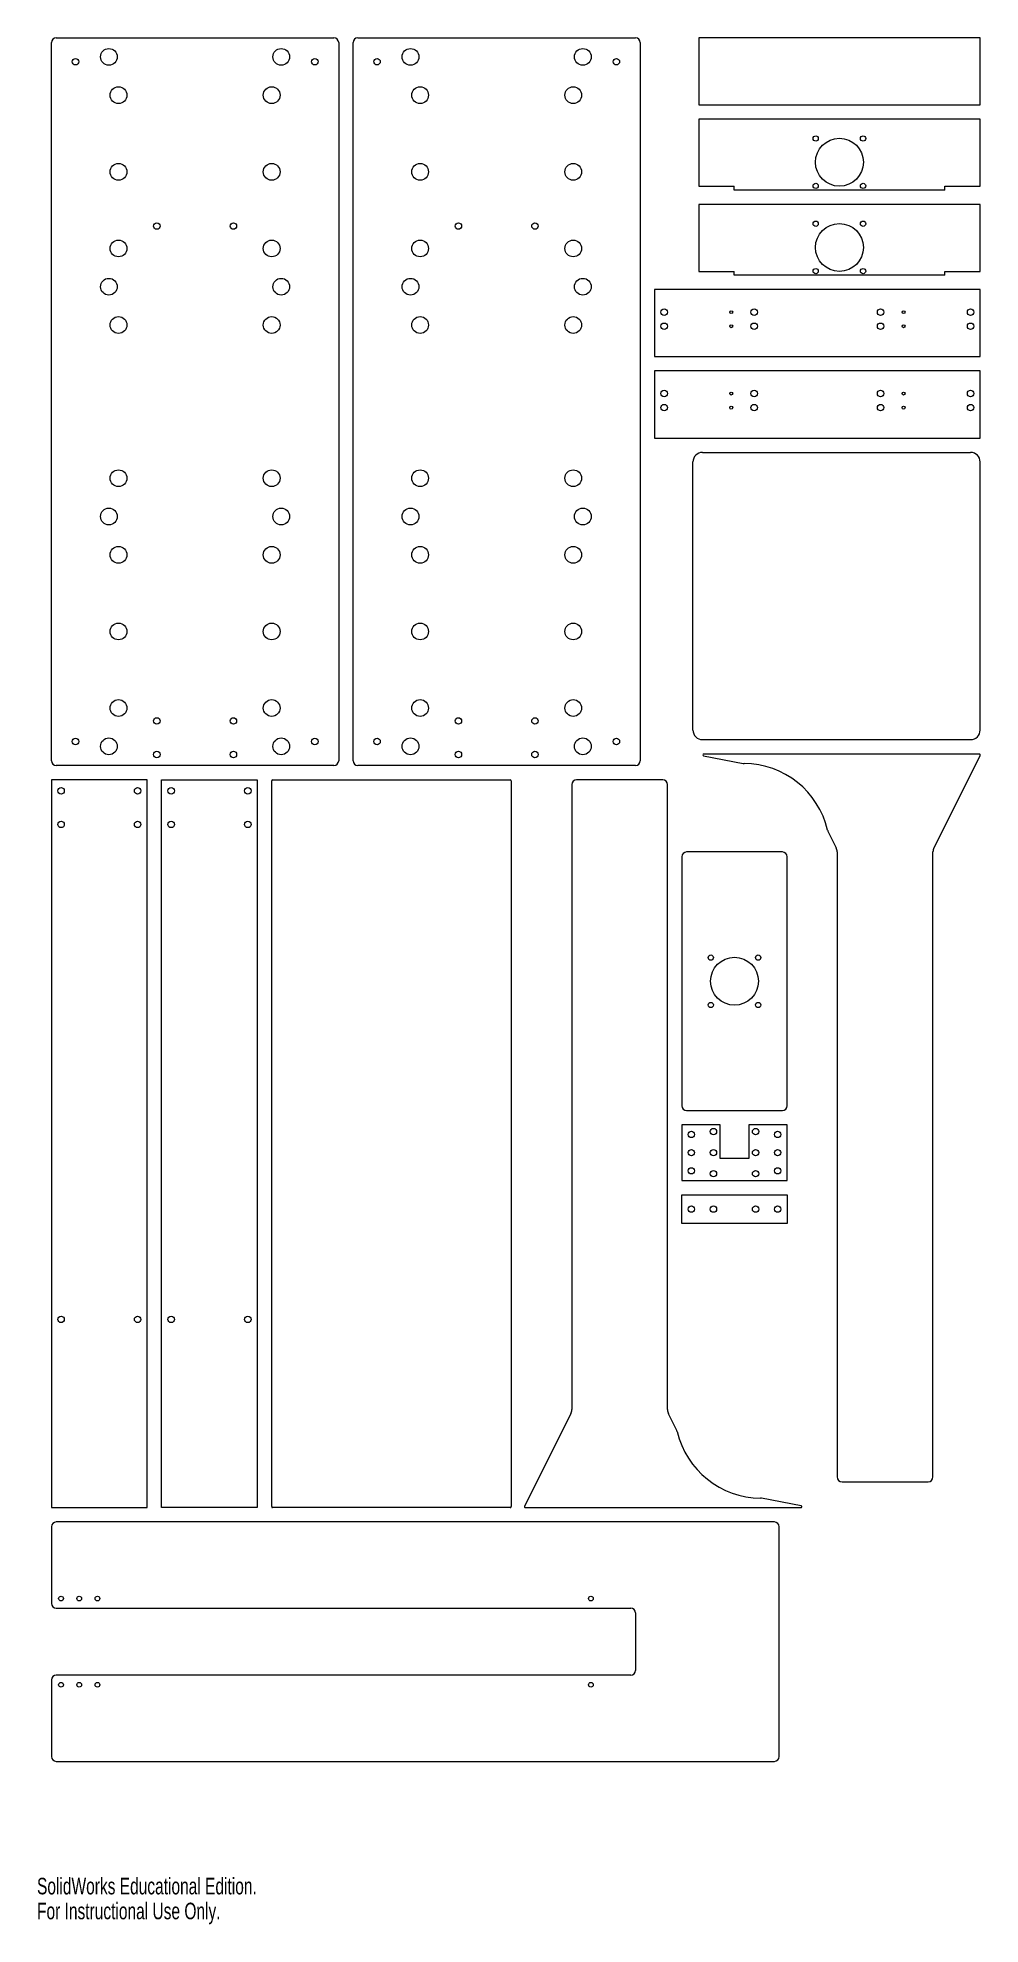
# Model space of a CAD drawing. Header units: millimetres. Extents: x 1 to 985, y 0 to 1970.
import ezdxf

# ---------------------------------------------------------------- set-up
doc = ezdxf.new("R2010")
doc.units = ezdxf.units.MM
doc.styles.add('SLDTEXTSTYLE0', font='TXT', dxfattribs={"width": 0.7})

msp = doc.modelspace()

# ---------------------------------------------------------------- linework, layer by layer
at = {"color": 7, "linetype": 'Continuous', "lineweight": 15}
for p, q in [((15.1, 1214.9), (15.1, 1964.9)), ((20.1, 1969.9), (310.1, 1969.9)), ((315.1, 1964.9), (315.1, 1214.9)), ((330.1, 1214.9), (330.1, 1964.9)), ((335.1, 1969.9), (625.1, 1969.9)), ((630.1, 1964.9), (630.1, 1214.9)), ((691.1, 1969.9), (691.1, 1899.9)), ((985.1, 1969.9), (691.1, 1969.9)), ((985.1, 1899.9), (985.1, 1969.9)), ((691.1, 1899.9), (985.1, 1899.9)), ((691.1, 1884.9), (691.1, 1814.9)), ((985.1, 1884.9), (691.1, 1884.9)), ((985.1, 1814.9), (985.1, 1884.9)), ((691.1, 1814.9), (728.1, 1814.9)), ((728.1, 1810.9), (728.1, 1814.9)), ((948.1, 1810.9), (948.1, 1814.9)), ((948.1, 1814.9), (985.1, 1814.9)), ((691.1, 1795.9), (691.1, 1725.9)), ((985.1, 1795.9), (691.1, 1795.9)), ((948.1, 1810.9), (728.1, 1810.9)), ((985.1, 1725.9), (985.1, 1795.9)), ((691.1, 1725.9), (728.1, 1725.9)), ((728.1, 1721.9), (728.1, 1725.9)), ((948.1, 1721.9), (728.1, 1721.9)), ((948.1, 1725.9), (985.1, 1725.9)), ((948.1, 1721.9), (948.1, 1725.9)), ((645.1, 1706.9), (645.1, 1636.9)), ((985.1, 1706.9), (645.1, 1706.9)), ((985.1, 1636.9), (985.1, 1706.9)), ((645.1, 1636.9), (985.1, 1636.9)), ((645.1, 1621.9), (645.1, 1551.9)), ((985.1, 1621.9), (645.1, 1621.9)), ((985.1, 1551.9), (985.1, 1621.9)), ((645.1, 1551.9), (985.1, 1551.9)), ((695.1, 1536.9), (975.1, 1536.9)), ((685.1, 1246.9), (685.1, 1526.9)), ((985.1, 1246.9), (985.1, 1526.9)), ((695.1, 1236.9), (975.1, 1236.9)), ((984.2, 1221.9), (696.4, 1221.9)), ((310.1, 1209.9), (20.1, 1209.9)), ((625.1, 1209.9), (335.1, 1209.9)), ((696.2, 1219.9), (737.6, 1212)), ((936.9, 1124), (985.1, 1220.5)), ((15.1, 1194.9), (15.1, 434.9)), ((115.1, 1194.9), (15.1, 1194.9)), ((115.1, 434.9), (115.1, 1194.9)), ((130.1, 1194.9), (230.1, 1194.9)), ((130.1, 434.9), (130.1, 1194.9)), ((230.1, 1194.9), (230.1, 434.9)), ((245.1, 435.9), (245.1, 1193.9)), ((246.1, 1194.9), (494.1, 1194.9)), ((495.1, 1193.9), (495.1, 435.9)), ((558.5, 1189.9), (558.5, 537.3)), ((653.5, 1194.9), (563.5, 1194.9)), ((658.5, 537.3), (658.5, 1189.9)), ((826.1, 1141.4), (834.8, 1124)), ((673.5, 1114.6), (673.5, 854.6)), ((778.5, 1119.6), (678.5, 1119.6)), ((783.5, 854.6), (783.5, 1114.6)), ((835.8, 1119.6), (835.8, 466.9)), ((935.8, 466.9), (935.8, 1119.6)), ((678.5, 849.6), (778.5, 849.6)), ((713.5, 834.6), (673.5, 834.6)), ((673.5, 834.6), (673.5, 776.6)), ((713.5, 799.6), (713.5, 834.6)), ((783.5, 834.6), (743.5, 834.6)), ((743.5, 834.6), (743.5, 799.6)), ((783.5, 776.6), (783.5, 834.6)), ((743.5, 799.6), (713.5, 799.6)), ((673.5, 776.6), (783.5, 776.6)), ((673.5, 731.6), (673.5, 761.6)), ((673.5, 761.6), (783.5, 761.6)), ((783.5, 761.6), (783.5, 731.6)), ((783.5, 731.6), (673.5, 731.6)), ((557.4, 532.8), (509.2, 436.4)), ((668.2, 515.4), (659.5, 532.8)), ((840.8, 461.9), (930.8, 461.9)), ((15.1, 434.9), (115.1, 434.9)), ((230.1, 434.9), (130.1, 434.9)), ((494.1, 434.9), (246.1, 434.9)), ((510.1, 434.9), (797.9, 434.9)), ((798.1, 436.9), (756.7, 444.8)), ((15.1, 414.9), (15.1, 334.9)), ((770.1, 419.9), (20.1, 419.9)), ((775.1, 174.9), (775.1, 414.9)), ((20.1, 329.9), (620.1, 329.9)), ((625.1, 324.9), (625.1, 264.9)), ((620.1, 259.9), (20.1, 259.9)), ((15.1, 254.9), (15.1, 174.9)), ((20.1, 169.9), (770.1, 169.9))]:
    msp.add_line(p, q, dxfattribs=at)
for centre, radius in [((75.1, 1949.9), 8.75), ((255.1, 1949.9), 8.75), ((390.1, 1949.9), 8.75), ((570.1, 1949.9), 8.75), ((40.1, 1944.9), 3.4), ((290.1, 1944.9), 3.4), ((355.1, 1944.9), 3.4), ((605.1, 1944.9), 3.4), ((85.1, 1909.9), 8.75), ((245.1, 1909.9), 8.75), ((400.1, 1909.9), 8.75), ((560.1, 1909.9), 8.75), ((813.3, 1864.7), 2.75), ((838.1, 1839.9), 25), ((862.8, 1864.7), 2.75), ((85.1, 1829.9), 8.75), ((245.1, 1829.9), 8.75), ((400.1, 1829.9), 8.75), ((560.1, 1829.9), 8.75), ((813.3, 1815.2), 2.75), ((862.8, 1815.2), 2.75), ((125.1, 1773.3), 3.4), ((205.1, 1773.3), 3.4), ((440.1, 1773.3), 3.4), ((520.1, 1773.3), 3.4), ((813.3, 1775.7), 2.75), ((838.1, 1750.9), 25), ((862.8, 1775.7), 2.75), ((85.1, 1749.9), 8.75), ((245.1, 1749.9), 8.75), ((400.1, 1749.9), 8.75), ((560.1, 1749.9), 8.75), ((75.1, 1709.9), 8.75), ((255.1, 1709.9), 8.75), ((390.1, 1709.9), 8.75), ((570.1, 1709.9), 8.75), ((813.3, 1726.2), 2.75), ((862.8, 1726.2), 2.75), ((85.1, 1669.9), 8.75), ((245.1, 1669.9), 8.75), ((400.1, 1669.9), 8.75), ((560.1, 1669.9), 8.75), ((655.1, 1683.3), 3.4), ((725.1, 1683.3), 1.5), ((749.1, 1683.3), 3.4), ((881.1, 1683.3), 3.4), ((905.1, 1683.3), 1.5), ((975.1, 1683.3), 3.4), ((655.1, 1668.6), 3.4), ((725.1, 1668.6), 1.5), ((749.1, 1668.6), 3.4), ((881.1, 1668.6), 3.4), ((905.1, 1668.6), 1.5), ((975.1, 1668.6), 3.4), ((655.1, 1598.3), 3.4), ((725.1, 1598.3), 1.5), ((749.1, 1598.3), 3.4), ((881.1, 1598.3), 3.4), ((905.1, 1598.3), 1.5), ((975.1, 1598.3), 3.4), ((655.1, 1583.6), 3.4), ((725.1, 1583.6), 1.5), ((749.1, 1583.6), 3.4), ((881.1, 1583.6), 3.4), ((905.1, 1583.6), 1.5), ((975.1, 1583.6), 3.4), ((85.1, 1509.9), 8.75), ((245.1, 1509.9), 8.75), ((400.1, 1509.9), 8.75), ((560.1, 1509.9), 8.75), ((75.1, 1469.9), 8.75), ((255.1, 1469.9), 8.75), ((390.1, 1469.9), 8.75), ((570.1, 1469.9), 8.75), ((85.1, 1429.9), 8.75), ((245.1, 1429.9), 8.75), ((400.1, 1429.9), 8.75), ((560.1, 1429.9), 8.75), ((85.1, 1349.9), 8.75), ((245.1, 1349.9), 8.75), ((400.1, 1349.9), 8.75), ((560.1, 1349.9), 8.75), ((85.1, 1269.9), 8.75), ((245.1, 1269.9), 8.75), ((400.1, 1269.9), 8.75), ((560.1, 1269.9), 8.75), ((125.1, 1256.4), 3.4), ((205.1, 1256.4), 3.4), ((440.1, 1256.4), 3.4), ((520.1, 1256.4), 3.4), ((40.1, 1234.9), 3.4), ((75.1, 1229.9), 8.75), ((125.1, 1221.4), 3.4), ((205.1, 1221.4), 3.4), ((255.1, 1229.9), 8.75), ((290.1, 1234.9), 3.4), ((355.1, 1234.9), 3.4), ((390.1, 1229.9), 8.75), ((440.1, 1221.4), 3.4), ((520.1, 1221.4), 3.4), ((570.1, 1229.9), 8.75), ((605.1, 1234.9), 3.4), ((25.1, 1183.4), 3.4), ((105.1, 1183.4), 3.4), ((140.1, 1183.4), 3.4), ((220.1, 1183.4), 3.4), ((25.1, 1148.4), 3.4), ((105.1, 1148.4), 3.4), ((140.1, 1148.4), 3.4), ((220.1, 1148.4), 3.4), ((703.7, 1009.3), 2.75), ((728.5, 984.6), 25), ((753.2, 1009.3), 2.75), ((703.7, 959.8), 2.75), ((753.2, 959.8), 2.75), ((683.5, 824.6), 3.3), ((706.5, 827.6), 3.3), ((750.5, 827.6), 3.3), ((773.5, 824.6), 3.3), ((683.5, 805.6), 3.3), ((706.5, 805.6), 3.3), ((750.5, 805.6), 3.3), ((773.5, 805.6), 3.3), ((683.5, 786.6), 3.3), ((773.5, 786.6), 3.3), ((706.5, 783.6), 3.3), ((750.5, 783.6), 3.3), ((683.5, 746.6), 3.3), ((706.5, 746.6), 3.3), ((750.5, 746.6), 3.3), ((773.5, 746.6), 3.3), ((25.1, 631.5), 3.4), ((105.1, 631.5), 3.4), ((140.1, 631.5), 3.4), ((220.1, 631.5), 3.4), ((25.1, 339.9), 2.5), ((44.1, 339.9), 2.5), ((63.1, 339.9), 2.5), ((578.5, 339.9), 2.5), ((25.1, 249.9), 2.5), ((44.1, 249.9), 2.5), ((63.1, 249.9), 2.5), ((578.5, 249.9), 2.5)]:
    msp.add_circle(centre, radius, dxfattribs=at)
for centre, radius, start, end in [((20.1, 1964.9), 5, 90, 180), ((310.1, 1964.9), 5, 0, 90), ((335.1, 1964.9), 5, 90, 180), ((625.1, 1964.9), 5, 0, 90), ((695.1, 1526.9), 10, 90, 180), ((975.1, 1526.9), 10, 0, 90), ((695.1, 1246.9), 10, 180, 270), ((975.1, 1246.9), 10, 270, 0), ((696.4, 1220.9), 1, 90, 259.1654), ((984.2, 1220.9), 1, 333.4349, 90), ((20.1, 1214.9), 5, 180, 270), ((310.1, 1214.9), 5, 270, 0), ((335.1, 1214.9), 5, 180, 270), ((625.1, 1214.9), 5, 270, 0), ((738.5, 1216.9), 5, 259.1654, 269.7102), ((738.1, 1121.9), 90, 13.2074, 89.7102), ((246.1, 1193.9), 1, 90, 180), ((494.1, 1193.9), 1, 0, 90), ((563.5, 1189.9), 5, 90, 180), ((653.5, 1189.9), 5, 0, 90), ((830.6, 1143.6), 5, 193.2074, 206.5651), ((825.8, 1119.6), 10, 0, 26.5651), ((945.8, 1119.6), 10, 153.4349, 180), ((678.5, 1114.6), 5, 90, 180), ((778.5, 1114.6), 5, 0, 90), ((678.5, 854.6), 5, 180, 270), ((778.5, 854.6), 5, 270, 0), ((548.5, 537.3), 10, 333.4349, 0), ((668.5, 537.3), 10, 180, 206.5651), ((663.7, 513.2), 5, 13.2074, 26.5651), ((756.2, 534.9), 90, 193.2074, 269.7102), ((840.8, 466.9), 5, 180, 270), ((930.8, 466.9), 5, 270, 0), ((246.1, 435.9), 1, 180, 270), ((494.1, 435.9), 1, 270, 0), ((510.1, 435.9), 1, 153.4349, 270), ((755.7, 439.9), 5, 79.1654, 89.7102), ((797.9, 435.9), 1, 270, 79.1654), ((20.1, 414.9), 5, 90, 180), ((770.1, 414.9), 5, 0, 90), ((20.1, 334.9), 5, 180, 270), ((620.1, 324.9), 5, 0, 90), ((20.1, 254.9), 5, 90, 180), ((620.1, 264.9), 5, 270, 0), ((20.1, 174.9), 5, 180, 270), ((770.1, 174.9), 5, 270, 0)]:
    msp.add_arc(centre, radius, start, end, dxfattribs=at)

# ---------------------------------------------------------------- texts
at = {"color": 7, "linetype": 'Continuous', "char_height": 17.3, "attachment_point": 1, "style": 'SLDTEXTSTYLE0'}
for s, insert in [('SolidWorks Educational Edition.', (0, 48.3)), ('For Instructional Use Only.', (0, 22.3))]:
    msp.add_mtext(s, dxfattribs=dict(at, insert=insert))

doc.saveas('drawing.dxf')
